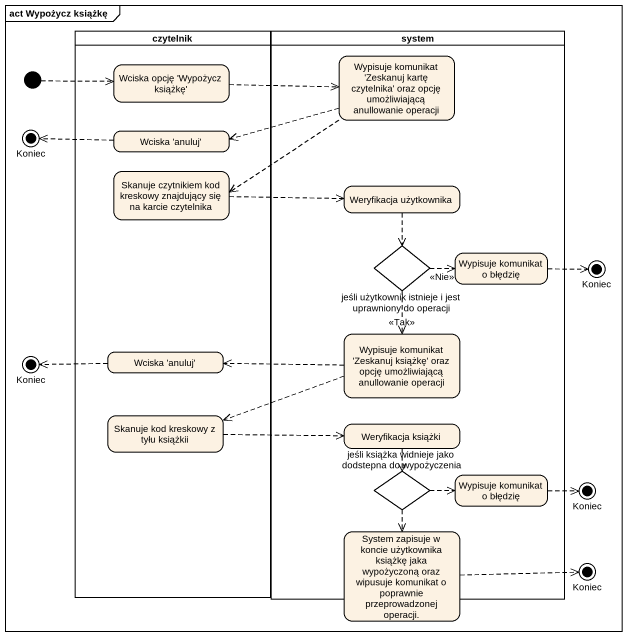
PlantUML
@startuml
mainframe act Wypożycz książkę
hide empty description
state czytelnik <<partition>> {
  state "Wciska opcję 'Wypożycz książkę'" as Wciska_opcję_Wypożycz
  state "Wciska 'anuluj'" as Wciska_anuluj
  state "Skanuje czytnikiem kod kreskowy znajdujący się na karcie czytelnika" as Skanuje_czytnikiem_kod
  state "Wciska 'anuluj'" as Wciska_anuluj_2
  state "Skanuje kod kreskowy z tyłu książkii" as Skanuje_kod_kreskowy_z_tyłu
}
state system <<partition>> {
  state "Wypisuje komunikat 'Zeskanuj kartę czytelnika' oraz opcję umożliwiającą anullowanie operacji" as Wypisuje_komunikat_Zeskanuj
  state "Weryfikacja użytkownika" as Weryfikacja_użytkownika
  state "jeśli użytkownik istnieje i jest uprawniony do operacji" as jeśli_użytkownik_istnieje_i <<choice>>
  state "Wypisuje komunikat o błędzię" as Wypisuje_komunikat_o_błędzię
  state "Wypisuje komunikat 'Zeskanuj książkę' oraz opcję umożliwiającą anullowanie operacji" as Wypisuje_komunikat_Zeskanuj_2
  state "Weryfikacja książki" as Weryfikacja_książki
  state "jeśli książka widnieje jako dodstepna do wypożyczenia" as jeśli_książka_widnieje_jako <<choice>>
  state "Wypisuje komunikat o błędzię" as Wypisuje_komunikat_o_błędzię_2
}
state initial1 <<start>>
state Koniec <<end>>
state "Koniec" as Koniec_2 <<end>>
state "Koniec" as Koniec_3 <<end>>
state "Koniec" as Koniec_4 <<end>>
state "System zapisuje w koncie użytkownika książkę jaka wypożyczoną oraz wipusuje komunikat o poprawnie przeprowadzonej operacji." as System_zapisuje_w_koncie
state "Koniec" as Koniec_5 <<end>>
Wciska_opcję_Wypożycz -right[dashed]-> Wypisuje_komunikat_Zeskanuj
Wypisuje_komunikat_Zeskanuj -left[dashed]-> Wciska_anuluj
Wypisuje_komunikat_Zeskanuj -left[dashed]-> Skanuje_czytnikiem_kod
initial1 -right[dashed]-> Wciska_opcję_Wypożycz
Wciska_anuluj -left[dashed]-> Koniec
Skanuje_czytnikiem_kod -right[dashed]-> Weryfikacja_użytkownika
Weryfikacja_użytkownika -[dashed]-> jeśli_użytkownik_istnieje_i
jeśli_użytkownik_istnieje_i -right[dashed]-> Wypisuje_komunikat_o_błędzię : <<Nie>>
jeśli_użytkownik_istnieje_i -[dashed]-> Wypisuje_komunikat_Zeskanuj_2 : <<Tak>>
Wypisuje_komunikat_o_błędzię -right[dashed]-> Koniec_2
Wypisuje_komunikat_Zeskanuj_2 -left[dashed]-> Wciska_anuluj_2
Wypisuje_komunikat_Zeskanuj_2 -left[dashed]-> Skanuje_kod_kreskowy_z_tyłu
Wciska_anuluj_2 -left[dashed]-> Koniec_3
Skanuje_kod_kreskowy_z_tyłu -right[dashed]-> Weryfikacja_książki
Weryfikacja_książki -[dashed]-> jeśli_książka_widnieje_jako
jeśli_książka_widnieje_jako -right[dashed]-> Wypisuje_komunikat_o_błędzię_2
jeśli_książka_widnieje_jako -[dashed]-> System_zapisuje_w_koncie
Wypisuje_komunikat_o_błędzię_2 -right[dashed]-> Koniec_4
System_zapisuje_w_koncie -right[dashed]-> Koniec_5
@enduml
